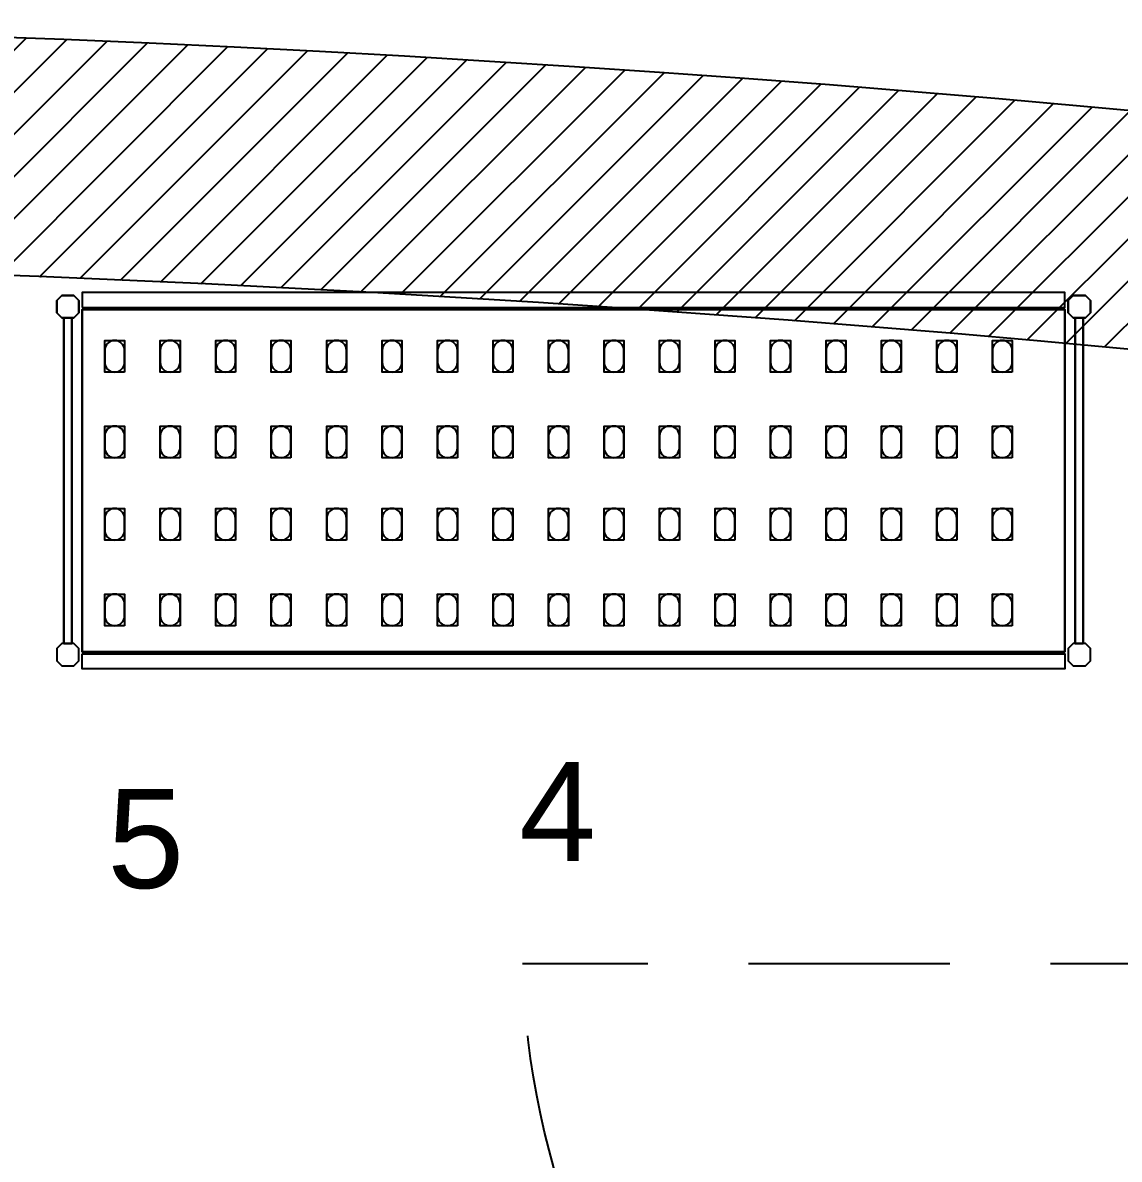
# Model space of a CAD drawing. Header units: millimetres. Extents: x 45 to 25350, y 77 to 5059.
# Drawn here: x 21783 to 21921.3, y 4482 to 4625.4 of the extents above; entities that cross this region are included whole.
import ezdxf
from ezdxf.enums import TextEntityAlignment as Align

# ---------------------------------------------------------------- set-up
doc = ezdxf.new("R2010")
doc.units = ezdxf.units.MM
doc.header["$LTSCALE"] = 5
doc.linetypes.add('HIDDENX2', pattern=[19.05, 12.7, -6.35])
for name, color, linetype in [('200-EquipBlack-3d', 250, 'Continuous'), ('200-EquipBorder-2d', 9, 'Continuous'), ('200-EquipID-2d', 7, 'Continuous'), ('200-EquipInternal-2d', 252, 'Continuous'), ('200-EquipSteel-3d', 9, 'Continuous'), ('HIM_Kapi Acilis', 253, 'HIDDENX2')]:
    doc.layers.add(name, color=color, linetype=linetype)
doc.layers.add('200-InsPoint-3D', color=3, linetype='Continuous', plot=False)
doc.layers.add('HIM_Kapı', color=36, linetype='Continuous', lineweight=0)
doc.styles.add('ARIAL', font='ARIALUNI.TTF', dxfattribs={"height": 1})
doc.styles.add('ROMANS', font='micross.ttf')

# ---------------------------------------------------------------- blocks, each defined once
blk = doc.blocks.new('azdetrhj')
for p, q in [((42044.05, -23119.13), (41943.05, -23119.13)), ((41943.05, -23119.13), (41943.05, -23124.13)), ((42044.05, -23119.13), (42044.05, -23124.13)), ((42044.05, -23124.13), (41943.05, -23124.13))]:
    blk.add_line(p, q)
for points in [[(41932.55, -23117.13), (41942.55, -23117.13), (41942.55, -23119.13), (41932.55, -23119.13), (41932.55, -23117.13)], [(42054.55, -23117.13), (42044.55, -23117.13), (42044.55, -23119.13), (42054.55, -23119.13), (42054.55, -23117.13)], [(41939.05, -23119.13), (41939.05, -23146.38), (41943.55, -23146.38), (41943.55, -23124.13), (41942.55, -23124.13), (41942.55, -23119.13), (41939.05, -23119.13)], [(42048.05, -23119.13), (42048.05, -23146.38), (42043.55, -23146.38), (42043.55, -23124.13), (42044.55, -23124.13), (42044.55, -23119.13), (42048.05, -23119.13)], [(41933.55, -23148.38), (41943.55, -23148.38), (41943.55, -23146.38), (41933.55, -23146.38), (41933.55, -23148.38)], [(42053.55, -23148.38), (42043.55, -23148.38), (42043.55, -23146.38), (42053.55, -23146.38), (42053.55, -23148.38)]]:
    blk.add_lwpolyline(points)
at = {"layer": 'HIM_Kapi Acilis', "linetype": 'HIDDENX2', "ltscale": 0.4}
blk.add_line((41943.05, -23119.13), (41943.05, -23027.13), dxfattribs=at)
blk.add_arc((41940.02, -23131.89), 104.81, 6.9941, 88.3457, dxfattribs=at)
blk = doc.blocks.new('attrib')
at = {"layer": '200-EquipID-2d', "style": 'ARIAL'}
blk.add_attdef('POS', text='', height=2.5, dxfattribs=at).set_placement((0, 0, -1), align=Align.MIDDLE)
at = {"layer": '200-EquipID-2d', "style": 'ROMANS', "flags": 1}
for tag, p in [('ZONA', (0, -4.905, -2)), ('EQUIPMENTDATA', (0, -7.89, -2)), ('LONGDESCR', (0, -11.302, -2)), ('EQUIPMENTCONN', (0, -14.714, -2)), ('ACCESSORYDATA', (0, -18.552, -2)), ('ACCESSORYCONN', (0, -21.857, -2))]:
    blk.add_attdef(tag, text='', height=2.5, dxfattribs=at).set_placement(p, align=Align.CENTER)
blk = doc.blocks.new('BLS1304')
at = {"layer": '200-EquipBlack-3d'}
for points, elevation in [([(105.5, -120.5), (80.5, -120.5), (80.5, -80.5), (105.5, -80.5)], 1617), ([(105.5, -120.5), (80.5, -120.5), (80.5, -80.5), (105.5, -80.5)], 1167), ([(105.5, -120.5), (80.5, -120.5), (80.5, -80.5), (105.5, -80.5)], 717), ([(105.5, -120.5), (80.5, -120.5), (80.5, -80.5), (105.5, -80.5)], 267), ([(175.5, -120.5), (150.5, -120.5), (150.5, -80.5), (175.5, -80.5)], 1617), ([(175.5, -120.5), (150.5, -120.5), (150.5, -80.5), (175.5, -80.5)], 1167), ([(175.5, -120.5), (150.5, -120.5), (150.5, -80.5), (175.5, -80.5)], 717), ([(175.5, -120.5), (150.5, -120.5), (150.5, -80.5), (175.5, -80.5)], 267), ([(245.5, -120.5), (220.5, -120.5), (220.5, -80.5), (245.5, -80.5)], 1617), ([(245.5, -120.5), (220.5, -120.5), (220.5, -80.5), (245.5, -80.5)], 267), ([(245.5, -120.5), (220.5, -120.5), (220.5, -80.5), (245.5, -80.5)], 717), ([(245.5, -120.5), (220.5, -120.5), (220.5, -80.5), (245.5, -80.5)], 1167), ([(315.5, -120.5), (290.5, -120.5), (290.5, -80.5), (315.5, -80.5)], 1617), ([(315.5, -120.5), (290.5, -120.5), (290.5, -80.5), (315.5, -80.5)], 267), ([(315.5, -120.5), (290.5, -120.5), (290.5, -80.5), (315.5, -80.5)], 717), ([(315.5, -120.5), (290.5, -120.5), (290.5, -80.5), (315.5, -80.5)], 1167), ([(385.5, -120.5), (360.5, -120.5), (360.5, -80.5), (385.5, -80.5)], 1617), ([(385.5, -120.5), (360.5, -120.5), (360.5, -80.5), (385.5, -80.5)], 267), ([(385.5, -120.5), (360.5, -120.5), (360.5, -80.5), (385.5, -80.5)], 717), ([(385.5, -120.5), (360.5, -120.5), (360.5, -80.5), (385.5, -80.5)], 1167), ([(455.5, -120.5), (430.5, -120.5), (430.5, -80.5), (455.5, -80.5)], 1617), ([(455.5, -120.5), (430.5, -120.5), (430.5, -80.5), (455.5, -80.5)], 267), ([(455.5, -120.5), (430.5, -120.5), (430.5, -80.5), (455.5, -80.5)], 717), ([(455.5, -120.5), (430.5, -120.5), (430.5, -80.5), (455.5, -80.5)], 1167), ([(525.5, -120.5), (500.5, -120.5), (500.5, -80.5), (525.5, -80.5)], 1617), ([(525.5, -120.5), (500.5, -120.5), (500.5, -80.5), (525.5, -80.5)], 1167), ([(525.5, -120.5), (500.5, -120.5), (500.5, -80.5), (525.5, -80.5)], 717), ([(525.5, -120.5), (500.5, -120.5), (500.5, -80.5), (525.5, -80.5)], 267), ([(595.5, -120.5), (570.5, -120.5), (570.5, -80.5), (595.5, -80.5)], 1617), ([(595.5, -120.5), (570.5, -120.5), (570.5, -80.5), (595.5, -80.5)], 1167), ([(595.5, -120.5), (570.5, -120.5), (570.5, -80.5), (595.5, -80.5)], 717), ([(595.5, -120.5), (570.5, -120.5), (570.5, -80.5), (595.5, -80.5)], 267), ([(665.5, -120.5), (640.5, -120.5), (640.5, -80.5), (665.5, -80.5)], 1617), ([(665.5, -120.5), (640.5, -120.5), (640.5, -80.5), (665.5, -80.5)], 1167), ([(665.5, -120.5), (640.5, -120.5), (640.5, -80.5), (665.5, -80.5)], 717), ([(665.5, -120.5), (640.5, -120.5), (640.5, -80.5), (665.5, -80.5)], 267), ([(735.5, -120.5), (710.5, -120.5), (710.5, -80.5), (735.5, -80.5)], 1617), ([(735.5, -120.5), (710.5, -120.5), (710.5, -80.5), (735.5, -80.5)], 1167), ([(735.5, -120.5), (710.5, -120.5), (710.5, -80.5), (735.5, -80.5)], 717), ([(735.5, -120.5), (710.5, -120.5), (710.5, -80.5), (735.5, -80.5)], 267), ([(805.5, -120.5), (780.5, -120.5), (780.5, -80.5), (805.5, -80.5)], 1617), ([(805.5, -120.5), (780.5, -120.5), (780.5, -80.5), (805.5, -80.5)], 1167), ([(805.5, -120.5), (780.5, -120.5), (780.5, -80.5), (805.5, -80.5)], 717), ([(805.5, -120.5), (780.5, -120.5), (780.5, -80.5), (805.5, -80.5)], 267), ([(875.5, -120.5), (850.5, -120.5), (850.5, -80.5), (875.5, -80.5)], 1617), ([(875.5, -120.5), (850.5, -120.5), (850.5, -80.5), (875.5, -80.5)], 267), ([(875.5, -120.5), (850.5, -120.5), (850.5, -80.5), (875.5, -80.5)], 717), ([(875.5, -120.5), (850.5, -120.5), (850.5, -80.5), (875.5, -80.5)], 1167), ([(945.5, -120.5), (920.5, -120.5), (920.5, -80.5), (945.5, -80.5)], 1617), ([(945.5, -120.5), (920.5, -120.5), (920.5, -80.5), (945.5, -80.5)], 267), ([(945.5, -120.5), (920.5, -120.5), (920.5, -80.5), (945.5, -80.5)], 717), ([(945.5, -120.5), (920.5, -120.5), (920.5, -80.5), (945.5, -80.5)], 1167), ([(1015.5, -120.5), (990.5, -120.5), (990.5, -80.5), (1015.5, -80.5)], 1617), ([(1015.5, -120.5), (990.5, -120.5), (990.5, -80.5), (1015.5, -80.5)], 267), ([(1015.5, -120.5), (990.5, -120.5), (990.5, -80.5), (1015.5, -80.5)], 717), ([(1015.5, -120.5), (990.5, -120.5), (990.5, -80.5), (1015.5, -80.5)], 1167), ([(1085.5, -120.5), (1060.5, -120.5), (1060.5, -80.5), (1085.5, -80.5)], 1617), ([(1085.5, -120.5), (1060.5, -120.5), (1060.5, -80.5), (1085.5, -80.5)], 267), ([(1085.5, -120.5), (1060.5, -120.5), (1060.5, -80.5), (1085.5, -80.5)], 717), ([(1085.5, -120.5), (1060.5, -120.5), (1060.5, -80.5), (1085.5, -80.5)], 1167), ([(1155.5, -120.5), (1130.5, -120.5), (1130.5, -80.5), (1155.5, -80.5)], 1617), ([(1155.5, -120.5), (1130.5, -120.5), (1130.5, -80.5), (1155.5, -80.5)], 267), ([(1155.5, -120.5), (1130.5, -120.5), (1130.5, -80.5), (1155.5, -80.5)], 717), ([(1155.5, -120.5), (1130.5, -120.5), (1130.5, -80.5), (1155.5, -80.5)], 1167), ([(1225.5, -120.5), (1200.5, -120.5), (1200.5, -80.5), (1225.5, -80.5)], 1617), ([(1225.5, -120.5), (1200.5, -120.5), (1200.5, -80.5), (1225.5, -80.5)], 267), ([(1225.5, -120.5), (1200.5, -120.5), (1200.5, -80.5), (1225.5, -80.5)], 717), ([(1225.5, -120.5), (1200.5, -120.5), (1200.5, -80.5), (1225.5, -80.5)], 1167), ([(105.5, -228.5), (80.5, -228.5), (80.5, -188.5), (105.5, -188.5)], 1617), ([(105.5, -228.5), (80.5, -228.5), (80.5, -188.5), (105.5, -188.5)], 1167), ([(105.5, -228.5), (80.5, -228.5), (80.5, -188.5), (105.5, -188.5)], 717), ([(105.5, -228.5), (80.5, -228.5), (80.5, -188.5), (105.5, -188.5)], 267), ([(175.5, -228.5), (150.5, -228.5), (150.5, -188.5), (175.5, -188.5)], 1617), ([(175.5, -228.5), (150.5, -228.5), (150.5, -188.5), (175.5, -188.5)], 1167), ([(175.5, -228.5), (150.5, -228.5), (150.5, -188.5), (175.5, -188.5)], 717), ([(175.5, -228.5), (150.5, -228.5), (150.5, -188.5), (175.5, -188.5)], 267), ([(245.5, -228.5), (220.5, -228.5), (220.5, -188.5), (245.5, -188.5)], 1617), ([(245.5, -228.5), (220.5, -228.5), (220.5, -188.5), (245.5, -188.5)], 267), ([(245.5, -228.5), (220.5, -228.5), (220.5, -188.5), (245.5, -188.5)], 717), ([(245.5, -228.5), (220.5, -228.5), (220.5, -188.5), (245.5, -188.5)], 1167), ([(315.5, -228.5), (290.5, -228.5), (290.5, -188.5), (315.5, -188.5)], 1617), ([(315.5, -228.5), (290.5, -228.5), (290.5, -188.5), (315.5, -188.5)], 267), ([(315.5, -228.5), (290.5, -228.5), (290.5, -188.5), (315.5, -188.5)], 717), ([(315.5, -228.5), (290.5, -228.5), (290.5, -188.5), (315.5, -188.5)], 1167), ([(385.5, -228.5), (360.5, -228.5), (360.5, -188.5), (385.5, -188.5)], 1617), ([(385.5, -228.5), (360.5, -228.5), (360.5, -188.5), (385.5, -188.5)], 267), ([(385.5, -228.5), (360.5, -228.5), (360.5, -188.5), (385.5, -188.5)], 717), ([(385.5, -228.5), (360.5, -228.5), (360.5, -188.5), (385.5, -188.5)], 1167), ([(455.5, -228.5), (430.5, -228.5), (430.5, -188.5), (455.5, -188.5)], 1617), ([(455.5, -228.5), (430.5, -228.5), (430.5, -188.5), (455.5, -188.5)], 267), ([(455.5, -228.5), (430.5, -228.5), (430.5, -188.5), (455.5, -188.5)], 717), ([(455.5, -228.5), (430.5, -228.5), (430.5, -188.5), (455.5, -188.5)], 1167), ([(525.5, -228.5), (500.5, -228.5), (500.5, -188.5), (525.5, -188.5)], 1617), ([(525.5, -228.5), (500.5, -228.5), (500.5, -188.5), (525.5, -188.5)], 1167), ([(525.5, -228.5), (500.5, -228.5), (500.5, -188.5), (525.5, -188.5)], 717), ([(525.5, -228.5), (500.5, -228.5), (500.5, -188.5), (525.5, -188.5)], 267), ([(595.5, -228.5), (570.5, -228.5), (570.5, -188.5), (595.5, -188.5)], 1617), ([(595.5, -228.5), (570.5, -228.5), (570.5, -188.5), (595.5, -188.5)], 1167), ([(595.5, -228.5), (570.5, -228.5), (570.5, -188.5), (595.5, -188.5)], 717), ([(595.5, -228.5), (570.5, -228.5), (570.5, -188.5), (595.5, -188.5)], 267), ([(665.5, -228.5), (640.5, -228.5), (640.5, -188.5), (665.5, -188.5)], 1617), ([(665.5, -228.5), (640.5, -228.5), (640.5, -188.5), (665.5, -188.5)], 1167), ([(665.5, -228.5), (640.5, -228.5), (640.5, -188.5), (665.5, -188.5)], 717), ([(665.5, -228.5), (640.5, -228.5), (640.5, -188.5), (665.5, -188.5)], 267), ([(735.5, -228.5), (710.5, -228.5), (710.5, -188.5), (735.5, -188.5)], 1617), ([(735.5, -228.5), (710.5, -228.5), (710.5, -188.5), (735.5, -188.5)], 1167), ([(735.5, -228.5), (710.5, -228.5), (710.5, -188.5), (735.5, -188.5)], 717), ([(735.5, -228.5), (710.5, -228.5), (710.5, -188.5), (735.5, -188.5)], 267), ([(805.5, -228.5), (780.5, -228.5), (780.5, -188.5), (805.5, -188.5)], 1617), ([(805.5, -228.5), (780.5, -228.5), (780.5, -188.5), (805.5, -188.5)], 1167), ([(805.5, -228.5), (780.5, -228.5), (780.5, -188.5), (805.5, -188.5)], 717), ([(805.5, -228.5), (780.5, -228.5), (780.5, -188.5), (805.5, -188.5)], 267), ([(875.5, -228.5), (850.5, -228.5), (850.5, -188.5), (875.5, -188.5)], 1617), ([(875.5, -228.5), (850.5, -228.5), (850.5, -188.5), (875.5, -188.5)], 267), ([(875.5, -228.5), (850.5, -228.5), (850.5, -188.5), (875.5, -188.5)], 717), ([(875.5, -228.5), (850.5, -228.5), (850.5, -188.5), (875.5, -188.5)], 1167), ([(945.5, -228.5), (920.5, -228.5), (920.5, -188.5), (945.5, -188.5)], 1617), ([(945.5, -228.5), (920.5, -228.5), (920.5, -188.5), (945.5, -188.5)], 267), ([(945.5, -228.5), (920.5, -228.5), (920.5, -188.5), (945.5, -188.5)], 717), ([(945.5, -228.5), (920.5, -228.5), (920.5, -188.5), (945.5, -188.5)], 1167), ([(1015.5, -228.5), (990.5, -228.5), (990.5, -188.5), (1015.5, -188.5)], 1617), ([(1015.5, -228.5), (990.5, -228.5), (990.5, -188.5), (1015.5, -188.5)], 267), ([(1015.5, -228.5), (990.5, -228.5), (990.5, -188.5), (1015.5, -188.5)], 717), ([(1015.5, -228.5), (990.5, -228.5), (990.5, -188.5), (1015.5, -188.5)], 1167), ([(1085.5, -228.5), (1060.5, -228.5), (1060.5, -188.5), (1085.5, -188.5)], 1617), ([(1085.5, -228.5), (1060.5, -228.5), (1060.5, -188.5), (1085.5, -188.5)], 267), ([(1085.5, -228.5), (1060.5, -228.5), (1060.5, -188.5), (1085.5, -188.5)], 717), ([(1085.5, -228.5), (1060.5, -228.5), (1060.5, -188.5), (1085.5, -188.5)], 1167), ([(1155.5, -228.5), (1130.5, -228.5), (1130.5, -188.5), (1155.5, -188.5)], 1617), ([(1155.5, -228.5), (1130.5, -228.5), (1130.5, -188.5), (1155.5, -188.5)], 267), ([(1155.5, -228.5), (1130.5, -228.5), (1130.5, -188.5), (1155.5, -188.5)], 717), ([(1155.5, -228.5), (1130.5, -228.5), (1130.5, -188.5), (1155.5, -188.5)], 1167), ([(1225.5, -228.5), (1200.5, -228.5), (1200.5, -188.5), (1225.5, -188.5)], 1617), ([(1225.5, -228.5), (1200.5, -228.5), (1200.5, -188.5), (1225.5, -188.5)], 267), ([(1225.5, -228.5), (1200.5, -228.5), (1200.5, -188.5), (1225.5, -188.5)], 717), ([(1225.5, -228.5), (1200.5, -228.5), (1200.5, -188.5), (1225.5, -188.5)], 1167), ([(105.5, -332.5), (80.5, -332.5), (80.5, -292.5), (105.5, -292.5)], 1617), ([(105.5, -332.5), (80.5, -332.5), (80.5, -292.5), (105.5, -292.5)], 1167), ([(105.5, -332.5), (80.5, -332.5), (80.5, -292.5), (105.5, -292.5)], 717), ([(105.5, -332.5), (80.5, -332.5), (80.5, -292.5), (105.5, -292.5)], 267), ([(175.5, -332.5), (150.5, -332.5), (150.5, -292.5), (175.5, -292.5)], 1617), ([(175.5, -332.5), (150.5, -332.5), (150.5, -292.5), (175.5, -292.5)], 1167), ([(175.5, -332.5), (150.5, -332.5), (150.5, -292.5), (175.5, -292.5)], 717), ([(175.5, -332.5), (150.5, -332.5), (150.5, -292.5), (175.5, -292.5)], 267), ([(245.5, -332.5), (220.5, -332.5), (220.5, -292.5), (245.5, -292.5)], 1617), ([(245.5, -332.5), (220.5, -332.5), (220.5, -292.5), (245.5, -292.5)], 267), ([(245.5, -332.5), (220.5, -332.5), (220.5, -292.5), (245.5, -292.5)], 717), ([(245.5, -332.5), (220.5, -332.5), (220.5, -292.5), (245.5, -292.5)], 1167), ([(315.5, -332.5), (290.5, -332.5), (290.5, -292.5), (315.5, -292.5)], 1617), ([(315.5, -332.5), (290.5, -332.5), (290.5, -292.5), (315.5, -292.5)], 267), ([(315.5, -332.5), (290.5, -332.5), (290.5, -292.5), (315.5, -292.5)], 717), ([(315.5, -332.5), (290.5, -332.5), (290.5, -292.5), (315.5, -292.5)], 1167), ([(385.5, -332.5), (360.5, -332.5), (360.5, -292.5), (385.5, -292.5)], 1617), ([(385.5, -332.5), (360.5, -332.5), (360.5, -292.5), (385.5, -292.5)], 267), ([(385.5, -332.5), (360.5, -332.5), (360.5, -292.5), (385.5, -292.5)], 717), ([(385.5, -332.5), (360.5, -332.5), (360.5, -292.5), (385.5, -292.5)], 1167), ([(455.5, -332.5), (430.5, -332.5), (430.5, -292.5), (455.5, -292.5)], 1617), ([(455.5, -332.5), (430.5, -332.5), (430.5, -292.5), (455.5, -292.5)], 267), ([(455.5, -332.5), (430.5, -332.5), (430.5, -292.5), (455.5, -292.5)], 717), ([(455.5, -332.5), (430.5, -332.5), (430.5, -292.5), (455.5, -292.5)], 1167), ([(525.5, -332.5), (500.5, -332.5), (500.5, -292.5), (525.5, -292.5)], 1617), ([(525.5, -332.5), (500.5, -332.5), (500.5, -292.5), (525.5, -292.5)], 1167), ([(525.5, -332.5), (500.5, -332.5), (500.5, -292.5), (525.5, -292.5)], 717), ([(525.5, -332.5), (500.5, -332.5), (500.5, -292.5), (525.5, -292.5)], 267), ([(595.5, -332.5), (570.5, -332.5), (570.5, -292.5), (595.5, -292.5)], 1617), ([(595.5, -332.5), (570.5, -332.5), (570.5, -292.5), (595.5, -292.5)], 1167), ([(595.5, -332.5), (570.5, -332.5), (570.5, -292.5), (595.5, -292.5)], 717), ([(595.5, -332.5), (570.5, -332.5), (570.5, -292.5), (595.5, -292.5)], 267), ([(665.5, -332.5), (640.5, -332.5), (640.5, -292.5), (665.5, -292.5)], 1617), ([(665.5, -332.5), (640.5, -332.5), (640.5, -292.5), (665.5, -292.5)], 1167), ([(665.5, -332.5), (640.5, -332.5), (640.5, -292.5), (665.5, -292.5)], 717), ([(665.5, -332.5), (640.5, -332.5), (640.5, -292.5), (665.5, -292.5)], 267), ([(735.5, -332.5), (710.5, -332.5), (710.5, -292.5), (735.5, -292.5)], 1617), ([(735.5, -332.5), (710.5, -332.5), (710.5, -292.5), (735.5, -292.5)], 1167), ([(735.5, -332.5), (710.5, -332.5), (710.5, -292.5), (735.5, -292.5)], 717), ([(735.5, -332.5), (710.5, -332.5), (710.5, -292.5), (735.5, -292.5)], 267), ([(805.5, -332.5), (780.5, -332.5), (780.5, -292.5), (805.5, -292.5)], 1617), ([(805.5, -332.5), (780.5, -332.5), (780.5, -292.5), (805.5, -292.5)], 1167), ([(805.5, -332.5), (780.5, -332.5), (780.5, -292.5), (805.5, -292.5)], 717), ([(805.5, -332.5), (780.5, -332.5), (780.5, -292.5), (805.5, -292.5)], 267), ([(875.5, -332.5), (850.5, -332.5), (850.5, -292.5), (875.5, -292.5)], 1617), ([(875.5, -332.5), (850.5, -332.5), (850.5, -292.5), (875.5, -292.5)], 267), ([(875.5, -332.5), (850.5, -332.5), (850.5, -292.5), (875.5, -292.5)], 717), ([(875.5, -332.5), (850.5, -332.5), (850.5, -292.5), (875.5, -292.5)], 1167), ([(945.5, -332.5), (920.5, -332.5), (920.5, -292.5), (945.5, -292.5)], 1617), ([(945.5, -332.5), (920.5, -332.5), (920.5, -292.5), (945.5, -292.5)], 267), ([(945.5, -332.5), (920.5, -332.5), (920.5, -292.5), (945.5, -292.5)], 717), ([(945.5, -332.5), (920.5, -332.5), (920.5, -292.5), (945.5, -292.5)], 1167), ([(1015.5, -332.5), (990.5, -332.5), (990.5, -292.5), (1015.5, -292.5)], 1617), ([(1015.5, -332.5), (990.5, -332.5), (990.5, -292.5), (1015.5, -292.5)], 267), ([(1015.5, -332.5), (990.5, -332.5), (990.5, -292.5), (1015.5, -292.5)], 717), ([(1015.5, -332.5), (990.5, -332.5), (990.5, -292.5), (1015.5, -292.5)], 1167), ([(1085.5, -332.5), (1060.5, -332.5), (1060.5, -292.5), (1085.5, -292.5)], 1617), ([(1085.5, -332.5), (1060.5, -332.5), (1060.5, -292.5), (1085.5, -292.5)], 267), ([(1085.5, -332.5), (1060.5, -332.5), (1060.5, -292.5), (1085.5, -292.5)], 717), ([(1085.5, -332.5), (1060.5, -332.5), (1060.5, -292.5), (1085.5, -292.5)], 1167), ([(1155.5, -332.5), (1130.5, -332.5), (1130.5, -292.5), (1155.5, -292.5)], 1617), ([(1155.5, -332.5), (1130.5, -332.5), (1130.5, -292.5), (1155.5, -292.5)], 267), ([(1155.5, -332.5), (1130.5, -332.5), (1130.5, -292.5), (1155.5, -292.5)], 717), ([(1155.5, -332.5), (1130.5, -332.5), (1130.5, -292.5), (1155.5, -292.5)], 1167), ([(1225.5, -332.5), (1200.5, -332.5), (1200.5, -292.5), (1225.5, -292.5)], 1617), ([(1225.5, -332.5), (1200.5, -332.5), (1200.5, -292.5), (1225.5, -292.5)], 267), ([(1225.5, -332.5), (1200.5, -332.5), (1200.5, -292.5), (1225.5, -292.5)], 717), ([(1225.5, -332.5), (1200.5, -332.5), (1200.5, -292.5), (1225.5, -292.5)], 1167), ([(105.5, -440.5), (80.5, -440.5), (80.5, -400.5), (105.5, -400.5)], 1617), ([(105.5, -440.5), (80.5, -440.5), (80.5, -400.5), (105.5, -400.5)], 1167), ([(105.5, -440.5), (80.5, -440.5), (80.5, -400.5), (105.5, -400.5)], 717), ([(105.5, -440.5), (80.5, -440.5), (80.5, -400.5), (105.5, -400.5)], 267), ([(175.5, -440.5), (150.5, -440.5), (150.5, -400.5), (175.5, -400.5)], 1617), ([(175.5, -440.5), (150.5, -440.5), (150.5, -400.5), (175.5, -400.5)], 1167), ([(175.5, -440.5), (150.5, -440.5), (150.5, -400.5), (175.5, -400.5)], 717), ([(175.5, -440.5), (150.5, -440.5), (150.5, -400.5), (175.5, -400.5)], 267), ([(245.5, -440.5), (220.5, -440.5), (220.5, -400.5), (245.5, -400.5)], 1617), ([(245.5, -440.5), (220.5, -440.5), (220.5, -400.5), (245.5, -400.5)], 267), ([(245.5, -440.5), (220.5, -440.5), (220.5, -400.5), (245.5, -400.5)], 717), ([(245.5, -440.5), (220.5, -440.5), (220.5, -400.5), (245.5, -400.5)], 1167), ([(315.5, -440.5), (290.5, -440.5), (290.5, -400.5), (315.5, -400.5)], 1617), ([(315.5, -440.5), (290.5, -440.5), (290.5, -400.5), (315.5, -400.5)], 267), ([(315.5, -440.5), (290.5, -440.5), (290.5, -400.5), (315.5, -400.5)], 717), ([(315.5, -440.5), (290.5, -440.5), (290.5, -400.5), (315.5, -400.5)], 1167), ([(385.5, -440.5), (360.5, -440.5), (360.5, -400.5), (385.5, -400.5)], 1617), ([(385.5, -440.5), (360.5, -440.5), (360.5, -400.5), (385.5, -400.5)], 267), ([(385.5, -440.5), (360.5, -440.5), (360.5, -400.5), (385.5, -400.5)], 717), ([(385.5, -440.5), (360.5, -440.5), (360.5, -400.5), (385.5, -400.5)], 1167), ([(455.5, -440.5), (430.5, -440.5), (430.5, -400.5), (455.5, -400.5)], 1617), ([(455.5, -440.5), (430.5, -440.5), (430.5, -400.5), (455.5, -400.5)], 267), ([(455.5, -440.5), (430.5, -440.5), (430.5, -400.5), (455.5, -400.5)], 717), ([(455.5, -440.5), (430.5, -440.5), (430.5, -400.5), (455.5, -400.5)], 1167), ([(525.5, -440.5), (500.5, -440.5), (500.5, -400.5), (525.5, -400.5)], 1617), ([(525.5, -440.5), (500.5, -440.5), (500.5, -400.5), (525.5, -400.5)], 1167), ([(525.5, -440.5), (500.5, -440.5), (500.5, -400.5), (525.5, -400.5)], 717), ([(525.5, -440.5), (500.5, -440.5), (500.5, -400.5), (525.5, -400.5)], 267), ([(595.5, -440.5), (570.5, -440.5), (570.5, -400.5), (595.5, -400.5)], 1617), ([(595.5, -440.5), (570.5, -440.5), (570.5, -400.5), (595.5, -400.5)], 1167), ([(595.5, -440.5), (570.5, -440.5), (570.5, -400.5), (595.5, -400.5)], 717), ([(595.5, -440.5), (570.5, -440.5), (570.5, -400.5), (595.5, -400.5)], 267), ([(665.5, -440.5), (640.5, -440.5), (640.5, -400.5), (665.5, -400.5)], 1617), ([(665.5, -440.5), (640.5, -440.5), (640.5, -400.5), (665.5, -400.5)], 1167), ([(665.5, -440.5), (640.5, -440.5), (640.5, -400.5), (665.5, -400.5)], 717), ([(665.5, -440.5), (640.5, -440.5), (640.5, -400.5), (665.5, -400.5)], 267), ([(735.5, -440.5), (710.5, -440.5), (710.5, -400.5), (735.5, -400.5)], 1617), ([(735.5, -440.5), (710.5, -440.5), (710.5, -400.5), (735.5, -400.5)], 1167), ([(735.5, -440.5), (710.5, -440.5), (710.5, -400.5), (735.5, -400.5)], 717), ([(735.5, -440.5), (710.5, -440.5), (710.5, -400.5), (735.5, -400.5)], 267), ([(805.5, -440.5), (780.5, -440.5), (780.5, -400.5), (805.5, -400.5)], 1617), ([(805.5, -440.5), (780.5, -440.5), (780.5, -400.5), (805.5, -400.5)], 1167), ([(805.5, -440.5), (780.5, -440.5), (780.5, -400.5), (805.5, -400.5)], 717), ([(805.5, -440.5), (780.5, -440.5), (780.5, -400.5), (805.5, -400.5)], 267), ([(875.5, -440.5), (850.5, -440.5), (850.5, -400.5), (875.5, -400.5)], 1617), ([(875.5, -440.5), (850.5, -440.5), (850.5, -400.5), (875.5, -400.5)], 267), ([(875.5, -440.5), (850.5, -440.5), (850.5, -400.5), (875.5, -400.5)], 717), ([(875.5, -440.5), (850.5, -440.5), (850.5, -400.5), (875.5, -400.5)], 1167), ([(945.5, -440.5), (920.5, -440.5), (920.5, -400.5), (945.5, -400.5)], 1617), ([(945.5, -440.5), (920.5, -440.5), (920.5, -400.5), (945.5, -400.5)], 267), ([(945.5, -440.5), (920.5, -440.5), (920.5, -400.5), (945.5, -400.5)], 717), ([(945.5, -440.5), (920.5, -440.5), (920.5, -400.5), (945.5, -400.5)], 1167), ([(1015.5, -440.5), (990.5, -440.5), (990.5, -400.5), (1015.5, -400.5)], 1617), ([(1015.5, -440.5), (990.5, -440.5), (990.5, -400.5), (1015.5, -400.5)], 267), ([(1015.5, -440.5), (990.5, -440.5), (990.5, -400.5), (1015.5, -400.5)], 717), ([(1015.5, -440.5), (990.5, -440.5), (990.5, -400.5), (1015.5, -400.5)], 1167), ([(1085.5, -440.5), (1060.5, -440.5), (1060.5, -400.5), (1085.5, -400.5)], 1617), ([(1085.5, -440.5), (1060.5, -440.5), (1060.5, -400.5), (1085.5, -400.5)], 267), ([(1085.5, -440.5), (1060.5, -440.5), (1060.5, -400.5), (1085.5, -400.5)], 717), ([(1085.5, -440.5), (1060.5, -440.5), (1060.5, -400.5), (1085.5, -400.5)], 1167), ([(1155.5, -440.5), (1130.5, -440.5), (1130.5, -400.5), (1155.5, -400.5)], 1617), ([(1155.5, -440.5), (1130.5, -440.5), (1130.5, -400.5), (1155.5, -400.5)], 267), ([(1155.5, -440.5), (1130.5, -440.5), (1130.5, -400.5), (1155.5, -400.5)], 717), ([(1155.5, -440.5), (1130.5, -440.5), (1130.5, -400.5), (1155.5, -400.5)], 1167), ([(1225.5, -440.5), (1200.5, -440.5), (1200.5, -400.5), (1225.5, -400.5)], 1617), ([(1225.5, -440.5), (1200.5, -440.5), (1200.5, -400.5), (1225.5, -400.5)], 267), ([(1225.5, -440.5), (1200.5, -440.5), (1200.5, -400.5), (1225.5, -400.5)], 717), ([(1225.5, -440.5), (1200.5, -440.5), (1200.5, -400.5), (1225.5, -400.5)], 1167)]:
    blk.add_lwpolyline(points, close=True, dxfattribs=dict(at, elevation=elevation))
at = {"layer": '200-EquipBorder-2d'}
for points in [[(26.3, -52), (20, -45.7), (20, -30.3), (26.3, -24), (41.7, -24), (48, -30.3), (48, -45.7), (41.7, -52), (26.3, -52)], [(1302.3, -52), (1296, -45.7), (1296, -30.3), (1302.3, -24), (1317.7, -24), (1324, -30.3), (1324, -45.7), (1317.7, -52), (1302.3, -52)], [(28.9, -463), (39.1, -463), (39.1, -52), (28.9, -52), (28.9, -463)], [(1304.9, -463), (1315.1, -463), (1315.1, -52), (1304.9, -52), (1304.9, -463)], [(26.3, -463), (20, -469.3), (20, -484.7), (26.3, -491), (41.7, -491), (48, -484.7), (48, -469.3), (41.7, -463), (26.3, -463)], [(1302.3, -463), (1296, -469.3), (1296, -484.7), (1302.3, -491), (1317.7, -491), (1324, -484.7), (1324, -469.3), (1317.7, -463), (1302.3, -463)]]:
    blk.add_lwpolyline(points, dxfattribs=at)
for points in [[(52, -39), (1292, -39), (1292, -20), (52, -20)], [(52, -476), (1292, -476), (1292, -495), (52, -495)]]:
    blk.add_lwpolyline(points, close=True, dxfattribs=at)
at = {"layer": '200-EquipInternal-2d'}
blk.add_lwpolyline([(1292, -473.5), (52, -473.5), (52, -41.5), (1292, -41.5)], close=True, dxfattribs=at)
for points in [[(80.5, -93), (80.5, -108, 0.414214), (93, -120.5, 0.414214), (105.5, -108), (105.5, -93, 0.414214), (93, -80.5, 0.414214), (80.5, -93, 0.414214)], [(150.5, -93), (150.5, -108, 0.414214), (163, -120.5, 0.414214), (175.5, -108), (175.5, -93, 0.414214), (163, -80.5, 0.414214), (150.5, -93, 0.414214)], [(220.5, -93), (220.5, -108, 0.414214), (233, -120.5, 0.414214), (245.5, -108), (245.5, -93, 0.414214), (233, -80.5, 0.414214), (220.5, -93, 0.414214)], [(290.5, -93), (290.5, -108, 0.414214), (303, -120.5, 0.414214), (315.5, -108), (315.5, -93, 0.414214), (303, -80.5, 0.414214), (290.5, -93, 0.414214)], [(360.5, -93), (360.5, -108, 0.414214), (373, -120.5, 0.414214), (385.5, -108), (385.5, -93, 0.414214), (373, -80.5, 0.414214), (360.5, -93, 0.414214)], [(430.5, -93), (430.5, -108, 0.414214), (443, -120.5, 0.414214), (455.5, -108), (455.5, -93, 0.414214), (443, -80.5, 0.414214), (430.5, -93, 0.414214)], [(500.5, -93), (500.5, -108, 0.414214), (513, -120.5, 0.414214), (525.5, -108), (525.5, -93, 0.414214), (513, -80.5, 0.414214), (500.5, -93, 0.414214)], [(570.5, -93), (570.5, -108, 0.414214), (583, -120.5, 0.414214), (595.5, -108), (595.5, -93, 0.414214), (583, -80.5, 0.414214), (570.5, -93, 0.414214)], [(640.5, -93), (640.5, -108, 0.414214), (653, -120.5, 0.414214), (665.5, -108), (665.5, -93, 0.414214), (653, -80.5, 0.414214), (640.5, -93, 0.414214)], [(710.5, -93), (710.5, -108, 0.414214), (723, -120.5, 0.414214), (735.5, -108), (735.5, -93, 0.414214), (723, -80.5, 0.414214), (710.5, -93, 0.414214)], [(780.5, -93), (780.5, -108, 0.414214), (793, -120.5, 0.414214), (805.5, -108), (805.5, -93, 0.414214), (793, -80.5, 0.414214), (780.5, -93, 0.414214)], [(850.5, -93), (850.5, -108, 0.414214), (863, -120.5, 0.414214), (875.5, -108), (875.5, -93, 0.414214), (863, -80.5, 0.414214), (850.5, -93, 0.414214)], [(920.5, -93), (920.5, -108, 0.414214), (933, -120.5, 0.414214), (945.5, -108), (945.5, -93, 0.414214), (933, -80.5, 0.414214), (920.5, -93, 0.414214)], [(990.5, -93), (990.5, -108, 0.414214), (1003, -120.5, 0.414214), (1015.5, -108), (1015.5, -93, 0.414214), (1003, -80.5, 0.414214), (990.5, -93, 0.414214)], [(1060.5, -93), (1060.5, -108, 0.414214), (1073, -120.5, 0.414214), (1085.5, -108), (1085.5, -93, 0.414214), (1073, -80.5, 0.414214), (1060.5, -93, 0.414214)], [(1130.5, -93), (1130.5, -108, 0.414214), (1143, -120.5, 0.414214), (1155.5, -108), (1155.5, -93, 0.414214), (1143, -80.5, 0.414214), (1130.5, -93, 0.414214)], [(1200.5, -93), (1200.5, -108, 0.414214), (1213, -120.5, 0.414214), (1225.5, -108), (1225.5, -93, 0.414214), (1213, -80.5, 0.414214), (1200.5, -93, 0.414214)], [(80.5, -201), (80.5, -216, 0.414214), (93, -228.5, 0.414214), (105.5, -216), (105.5, -201, 0.414214), (93, -188.5, 0.414214), (80.5, -201, 0.414214)], [(150.5, -201), (150.5, -216, 0.414214), (163, -228.5, 0.414214), (175.5, -216), (175.5, -201, 0.414214), (163, -188.5, 0.414214), (150.5, -201, 0.414214)], [(220.5, -201), (220.5, -216, 0.414214), (233, -228.5, 0.414214), (245.5, -216), (245.5, -201, 0.414214), (233, -188.5, 0.414214), (220.5, -201, 0.414214)], [(290.5, -201), (290.5, -216, 0.414214), (303, -228.5, 0.414214), (315.5, -216), (315.5, -201, 0.414214), (303, -188.5, 0.414214), (290.5, -201, 0.414214)], [(360.5, -201), (360.5, -216, 0.414214), (373, -228.5, 0.414214), (385.5, -216), (385.5, -201, 0.414214), (373, -188.5, 0.414214), (360.5, -201, 0.414214)], [(430.5, -201), (430.5, -216, 0.414214), (443, -228.5, 0.414214), (455.5, -216), (455.5, -201, 0.414214), (443, -188.5, 0.414214), (430.5, -201, 0.414214)], [(500.5, -201), (500.5, -216, 0.414214), (513, -228.5, 0.414214), (525.5, -216), (525.5, -201, 0.414214), (513, -188.5, 0.414214), (500.5, -201, 0.414214)], [(570.5, -201), (570.5, -216, 0.414214), (583, -228.5, 0.414214), (595.5, -216), (595.5, -201, 0.414214), (583, -188.5, 0.414214), (570.5, -201, 0.414214)], [(640.5, -201), (640.5, -216, 0.414214), (653, -228.5, 0.414214), (665.5, -216), (665.5, -201, 0.414214), (653, -188.5, 0.414214), (640.5, -201, 0.414214)], [(710.5, -201), (710.5, -216, 0.414214), (723, -228.5, 0.414214), (735.5, -216), (735.5, -201, 0.414214), (723, -188.5, 0.414214), (710.5, -201, 0.414214)], [(780.5, -201), (780.5, -216, 0.414214), (793, -228.5, 0.414214), (805.5, -216), (805.5, -201, 0.414214), (793, -188.5, 0.414214), (780.5, -201, 0.414214)], [(850.5, -201), (850.5, -216, 0.414214), (863, -228.5, 0.414214), (875.5, -216), (875.5, -201, 0.414214), (863, -188.5, 0.414214), (850.5, -201, 0.414214)], [(920.5, -201), (920.5, -216, 0.414214), (933, -228.5, 0.414214), (945.5, -216), (945.5, -201, 0.414214), (933, -188.5, 0.414214), (920.5, -201, 0.414214)], [(990.5, -201), (990.5, -216, 0.414214), (1003, -228.5, 0.414214), (1015.5, -216), (1015.5, -201, 0.414214), (1003, -188.5, 0.414214), (990.5, -201, 0.414214)], [(1060.5, -201), (1060.5, -216, 0.414214), (1073, -228.5, 0.414214), (1085.5, -216), (1085.5, -201, 0.414214), (1073, -188.5, 0.414214), (1060.5, -201, 0.414214)], [(1130.5, -201), (1130.5, -216, 0.414214), (1143, -228.5, 0.414214), (1155.5, -216), (1155.5, -201, 0.414214), (1143, -188.5, 0.414214), (1130.5, -201, 0.414214)], [(1200.5, -201), (1200.5, -216, 0.414214), (1213, -228.5, 0.414214), (1225.5, -216), (1225.5, -201, 0.414214), (1213, -188.5, 0.414214), (1200.5, -201, 0.414214)], [(80.5, -305), (80.5, -320, 0.414214), (93, -332.5, 0.414214), (105.5, -320), (105.5, -305, 0.414214), (93, -292.5, 0.414214), (80.5, -305, 0.414214)], [(150.5, -305), (150.5, -320, 0.414214), (163, -332.5, 0.414214), (175.5, -320), (175.5, -305, 0.414214), (163, -292.5, 0.414214), (150.5, -305, 0.414214)], [(220.5, -305), (220.5, -320, 0.414214), (233, -332.5, 0.414214), (245.5, -320), (245.5, -305, 0.414214), (233, -292.5, 0.414214), (220.5, -305, 0.414214)], [(290.5, -305), (290.5, -320, 0.414214), (303, -332.5, 0.414214), (315.5, -320), (315.5, -305, 0.414214), (303, -292.5, 0.414214), (290.5, -305, 0.414214)], [(360.5, -305), (360.5, -320, 0.414214), (373, -332.5, 0.414214), (385.5, -320), (385.5, -305, 0.414214), (373, -292.5, 0.414214), (360.5, -305, 0.414214)], [(430.5, -305), (430.5, -320, 0.414214), (443, -332.5, 0.414214), (455.5, -320), (455.5, -305, 0.414214), (443, -292.5, 0.414214), (430.5, -305, 0.414214)], [(500.5, -305), (500.5, -320, 0.414214), (513, -332.5, 0.414214), (525.5, -320), (525.5, -305, 0.414214), (513, -292.5, 0.414214), (500.5, -305, 0.414214)], [(570.5, -305), (570.5, -320, 0.414214), (583, -332.5, 0.414214), (595.5, -320), (595.5, -305, 0.414214), (583, -292.5, 0.414214), (570.5, -305, 0.414214)], [(640.5, -305), (640.5, -320, 0.414214), (653, -332.5, 0.414214), (665.5, -320), (665.5, -305, 0.414214), (653, -292.5, 0.414214), (640.5, -305, 0.414214)], [(710.5, -305), (710.5, -320, 0.414214), (723, -332.5, 0.414214), (735.5, -320), (735.5, -305, 0.414214), (723, -292.5, 0.414214), (710.5, -305, 0.414214)], [(780.5, -305), (780.5, -320, 0.414214), (793, -332.5, 0.414214), (805.5, -320), (805.5, -305, 0.414214), (793, -292.5, 0.414214), (780.5, -305, 0.414214)], [(850.5, -305), (850.5, -320, 0.414214), (863, -332.5, 0.414214), (875.5, -320), (875.5, -305, 0.414214), (863, -292.5, 0.414214), (850.5, -305, 0.414214)], [(920.5, -305), (920.5, -320, 0.414214), (933, -332.5, 0.414214), (945.5, -320), (945.5, -305, 0.414214), (933, -292.5, 0.414214), (920.5, -305, 0.414214)], [(990.5, -305), (990.5, -320, 0.414214), (1003, -332.5, 0.414214), (1015.5, -320), (1015.5, -305, 0.414214), (1003, -292.5, 0.414214), (990.5, -305, 0.414214)], [(1060.5, -305), (1060.5, -320, 0.414214), (1073, -332.5, 0.414214), (1085.5, -320), (1085.5, -305, 0.414214), (1073, -292.5, 0.414214), (1060.5, -305, 0.414214)], [(1130.5, -305), (1130.5, -320, 0.414214), (1143, -332.5, 0.414214), (1155.5, -320), (1155.5, -305, 0.414214), (1143, -292.5, 0.414214), (1130.5, -305, 0.414214)], [(1200.5, -305), (1200.5, -320, 0.414214), (1213, -332.5, 0.414214), (1225.5, -320), (1225.5, -305, 0.414214), (1213, -292.5, 0.414214), (1200.5, -305, 0.414214)], [(80.5, -413), (80.5, -428, 0.414214), (93, -440.5, 0.414214), (105.5, -428), (105.5, -413, 0.414214), (93, -400.5, 0.414214), (80.5, -413, 0.414214)], [(150.5, -413), (150.5, -428, 0.414214), (163, -440.5, 0.414214), (175.5, -428), (175.5, -413, 0.414214), (163, -400.5, 0.414214), (150.5, -413, 0.414214)], [(220.5, -413), (220.5, -428, 0.414214), (233, -440.5, 0.414214), (245.5, -428), (245.5, -413, 0.414214), (233, -400.5, 0.414214), (220.5, -413, 0.414214)], [(290.5, -413), (290.5, -428, 0.414214), (303, -440.5, 0.414214), (315.5, -428), (315.5, -413, 0.414214), (303, -400.5, 0.414214), (290.5, -413, 0.414214)], [(360.5, -413), (360.5, -428, 0.414214), (373, -440.5, 0.414214), (385.5, -428), (385.5, -413, 0.414214), (373, -400.5, 0.414214), (360.5, -413, 0.414214)], [(430.5, -413), (430.5, -428, 0.414214), (443, -440.5, 0.414214), (455.5, -428), (455.5, -413, 0.414214), (443, -400.5, 0.414214), (430.5, -413, 0.414214)], [(500.5, -413), (500.5, -428, 0.414214), (513, -440.5, 0.414214), (525.5, -428), (525.5, -413, 0.414214), (513, -400.5, 0.414214), (500.5, -413, 0.414214)], [(570.5, -413), (570.5, -428, 0.414214), (583, -440.5, 0.414214), (595.5, -428), (595.5, -413, 0.414214), (583, -400.5, 0.414214), (570.5, -413, 0.414214)], [(640.5, -413), (640.5, -428, 0.414214), (653, -440.5, 0.414214), (665.5, -428), (665.5, -413, 0.414214), (653, -400.5, 0.414214), (640.5, -413, 0.414214)], [(710.5, -413), (710.5, -428, 0.414214), (723, -440.5, 0.414214), (735.5, -428), (735.5, -413, 0.414214), (723, -400.5, 0.414214), (710.5, -413, 0.414214)], [(780.5, -413), (780.5, -428, 0.414214), (793, -440.5, 0.414214), (805.5, -428), (805.5, -413, 0.414214), (793, -400.5, 0.414214), (780.5, -413, 0.414214)], [(850.5, -413), (850.5, -428, 0.414214), (863, -440.5, 0.414214), (875.5, -428), (875.5, -413, 0.414214), (863, -400.5, 0.414214), (850.5, -413, 0.414214)], [(920.5, -413), (920.5, -428, 0.414214), (933, -440.5, 0.414214), (945.5, -428), (945.5, -413, 0.414214), (933, -400.5, 0.414214), (920.5, -413, 0.414214)], [(990.5, -413), (990.5, -428, 0.414214), (1003, -440.5, 0.414214), (1015.5, -428), (1015.5, -413, 0.414214), (1003, -400.5, 0.414214), (990.5, -413, 0.414214)], [(1060.5, -413), (1060.5, -428, 0.414214), (1073, -440.5, 0.414214), (1085.5, -428), (1085.5, -413, 0.414214), (1073, -400.5, 0.414214), (1060.5, -413, 0.414214)], [(1130.5, -413), (1130.5, -428, 0.414214), (1143, -440.5, 0.414214), (1155.5, -428), (1155.5, -413, 0.414214), (1143, -400.5, 0.414214), (1130.5, -413, 0.414214)], [(1200.5, -413), (1200.5, -428, 0.414214), (1213, -440.5, 0.414214), (1225.5, -428), (1225.5, -413, 0.414214), (1213, -400.5, 0.414214), (1200.5, -413, 0.414214)]]:
    blk.add_lwpolyline(points, format="xyb", dxfattribs=at)
at = {"layer": '200-EquipSteel-3d'}
for points in [[(26.3, -24), (20, -30.3), (20, -45.7), (26.3, -52), (41.7, -52), (48, -45.7), (48, -30.3), (41.7, -24), (26.3, -24)], [(1302.3, -24), (1296, -30.3), (1296, -45.7), (1302.3, -52), (1317.7, -52), (1324, -45.7), (1324, -30.3), (1317.7, -24), (1302.3, -24)], [(26.3, -463), (20, -469.3), (20, -484.7), (26.3, -491), (41.7, -491), (48, -484.7), (48, -469.3), (41.7, -463), (26.3, -463)], [(1302.3, -463), (1296, -469.3), (1296, -484.7), (1302.3, -491), (1317.7, -491), (1324, -484.7), (1324, -469.3), (1317.7, -463), (1302.3, -463)]]:
    blk.add_lwpolyline(points, dxfattribs=at)
at = {"layer": '200-InsPoint-3D'}
blk.add_point((0, 0), dxfattribs=at)
blk.add_point((0, 0), dxfattribs=at)
blk.add_point((0, 0), dxfattribs=at)
blk.add_point((0, 0), dxfattribs=at)
blk.add_point((0, 0), dxfattribs=at)
blk.add_point((0, 0), dxfattribs=at)
blk.add_point((0, 0), dxfattribs=at)
blk.add_point((0, 0), dxfattribs=at)
blk.add_point((0, 0), dxfattribs=at)
blk.add_point((0, 0), dxfattribs=at)
blk.add_point((0, 0), dxfattribs=at)
blk.add_point((0, 0), dxfattribs=at)
blk.add_point((0, 0), dxfattribs=at)
blk.add_point((0, 0), dxfattribs=at)
blk.add_point((0, 0), dxfattribs=at)
blk.add_point((0, 0), dxfattribs=at)
blk.add_point((0, 0), dxfattribs=at)
blk.add_point((0, 0), dxfattribs=at)
blk.add_point((0, 0), dxfattribs=at)
blk.add_point((0, 0), dxfattribs=at)
blk.add_point((0, 0), dxfattribs=at)
blk.add_point((0, 0), dxfattribs=at)
blk.add_point((0, 0), dxfattribs=at)
blk.add_point((0, 0), dxfattribs=at)
blk.add_point((0, 0), dxfattribs=at)
blk.add_point((0, 0), dxfattribs=at)
at = {"layer": '200-InsPoint-3D', "flags": 9}
blk.add_attdef('DISTANG', (0, 0), '', height=1, dxfattribs=at)
at = {"layer": '200-EquipSteel-3d'}
mesh = blk.add_polymesh((6, 3), dxfattribs=at)
for k, corner in enumerate([(52, -473.5, 1615), (52, -473.5, 1585), (52, -473.5, 1585), (52, -41.5, 1615), (52, -41.5, 1585), (52, -41.5, 1585), (1292, -41.5, 1615), (1292, -41.5, 1585), (52, -41.5, 1585), (1292, -473.5, 1615), (1292, -473.5, 1585), (52, -473.5, 1585), (1292, -473.5, 1615), (1292, -473.5, 1615), (52, -473.5, 1615), (1292, -41.5, 1615), (1292, -41.5, 1615), (52, -41.5, 1615)]):
    mesh.set_mesh_vertex(divmod(k, 3), corner)
mesh = blk.add_polymesh((6, 3), dxfattribs=at)
for k, corner in enumerate([(52, -473.5, 265), (52, -473.5, 235), (52, -473.5, 235), (52, -41.5, 265), (52, -41.5, 235), (52, -41.5, 235), (1292, -41.5, 265), (1292, -41.5, 235), (52, -41.5, 235), (1292, -473.5, 265), (1292, -473.5, 235), (52, -473.5, 235), (1292, -473.5, 265), (1292, -473.5, 265), (52, -473.5, 265), (1292, -41.5, 265), (1292, -41.5, 265), (52, -41.5, 265)]):
    mesh.set_mesh_vertex(divmod(k, 3), corner)
mesh = blk.add_polymesh((6, 3), dxfattribs=at)
for k, corner in enumerate([(52, -473.5, 715), (52, -473.5, 685), (52, -473.5, 685), (52, -41.5, 715), (52, -41.5, 685), (52, -41.5, 685), (1292, -41.5, 715), (1292, -41.5, 685), (52, -41.5, 685), (1292, -473.5, 715), (1292, -473.5, 685), (52, -473.5, 685), (1292, -473.5, 715), (1292, -473.5, 715), (52, -473.5, 715), (1292, -41.5, 715), (1292, -41.5, 715), (52, -41.5, 715)]):
    mesh.set_mesh_vertex(divmod(k, 3), corner)
mesh = blk.add_polymesh((6, 3), dxfattribs=at)
for k, corner in enumerate([(52, -473.5, 1165), (52, -473.5, 1135), (52, -473.5, 1135), (52, -41.5, 1165), (52, -41.5, 1135), (52, -41.5, 1135), (1292, -41.5, 1165), (1292, -41.5, 1135), (52, -41.5, 1135), (1292, -473.5, 1165), (1292, -473.5, 1135), (52, -473.5, 1135), (1292, -473.5, 1165), (1292, -473.5, 1165), (52, -473.5, 1165), (1292, -41.5, 1165), (1292, -41.5, 1165), (52, -41.5, 1165)]):
    mesh.set_mesh_vertex(divmod(k, 3), corner)
mesh = blk.add_polymesh((6, 3), dxfattribs=at)
for k, corner in enumerate([(28.9, -52, 1670), (28.9, -52, 1650), (28.9, -52, 1650), (39.1, -52, 1670), (39.1, -52, 1650), (39.1, -52, 1650), (39.1, -463, 1670), (39.1, -463, 1650), (39.1, -52, 1650), (28.9, -463, 1670), (28.9, -463, 1650), (28.9, -52, 1650), (28.9, -463, 1670), (28.9, -463, 1670), (28.9, -52, 1670), (39.1, -463, 1670), (39.1, -463, 1670), (39.1, -52, 1670)]):
    mesh.set_mesh_vertex(divmod(k, 3), corner)
mesh = blk.add_polymesh((6, 3), dxfattribs=at)
for k, corner in enumerate([(28.9, -52, 920), (28.9, -52, 900), (28.9, -52, 900), (39.1, -52, 920), (39.1, -52, 900), (39.1, -52, 900), (39.1, -463, 920), (39.1, -463, 900), (39.1, -52, 900), (28.9, -463, 920), (28.9, -463, 900), (28.9, -52, 900), (28.9, -463, 920), (28.9, -463, 920), (28.9, -52, 920), (39.1, -463, 920), (39.1, -463, 920), (39.1, -52, 920)]):
    mesh.set_mesh_vertex(divmod(k, 3), corner)
mesh = blk.add_polymesh((6, 3), dxfattribs=at)
for k, corner in enumerate([(28.9, -52, 260), (28.9, -52, 240), (28.9, -52, 240), (39.1, -52, 260), (39.1, -52, 240), (39.1, -52, 240), (39.1, -463, 260), (39.1, -463, 240), (39.1, -52, 240), (28.9, -463, 260), (28.9, -463, 240), (28.9, -52, 240), (28.9, -463, 260), (28.9, -463, 260), (28.9, -52, 260), (39.1, -463, 260), (39.1, -463, 260), (39.1, -52, 260)]):
    mesh.set_mesh_vertex(divmod(k, 3), corner)
mesh = blk.add_polymesh((6, 3), dxfattribs=at)
for k, corner in enumerate([(1315.1, -52, 260), (1315.1, -52, 240), (1315.1, -52, 240), (1304.9, -52, 260), (1304.9, -52, 240), (1304.9, -52, 240), (1304.9, -463, 260), (1304.9, -463, 240), (1304.9, -52, 240), (1315.1, -463, 260), (1315.1, -463, 240), (1315.1, -52, 240), (1315.1, -463, 260), (1315.1, -463, 260), (1315.1, -52, 260), (1304.9, -463, 260), (1304.9, -463, 260), (1304.9, -52, 260)]):
    mesh.set_mesh_vertex(divmod(k, 3), corner)
mesh = blk.add_polymesh((6, 3), dxfattribs=at)
for k, corner in enumerate([(1315.1, -52, 920), (1315.1, -52, 900), (1315.1, -52, 900), (1304.9, -52, 920), (1304.9, -52, 900), (1304.9, -52, 900), (1304.9, -463, 920), (1304.9, -463, 900), (1304.9, -52, 900), (1315.1, -463, 920), (1315.1, -463, 900), (1315.1, -52, 900), (1315.1, -463, 920), (1315.1, -463, 920), (1315.1, -52, 920), (1304.9, -463, 920), (1304.9, -463, 920), (1304.9, -52, 920)]):
    mesh.set_mesh_vertex(divmod(k, 3), corner)
mesh = blk.add_polymesh((6, 3), dxfattribs=at)
for k, corner in enumerate([(1315.1, -52, 1670), (1315.1, -52, 1650), (1315.1, -52, 1650), (1304.9, -52, 1670), (1304.9, -52, 1650), (1304.9, -52, 1650), (1304.9, -463, 1670), (1304.9, -463, 1650), (1304.9, -52, 1650), (1315.1, -463, 1670), (1315.1, -463, 1650), (1315.1, -52, 1650), (1315.1, -463, 1670), (1315.1, -463, 1670), (1315.1, -52, 1670), (1304.9, -463, 1670), (1304.9, -463, 1670), (1304.9, -52, 1670)]):
    mesh.set_mesh_vertex(divmod(k, 3), corner)

msp = doc.modelspace()

# ---------------------------------------------------------------- hatches: boundary and pattern name
at = {"ltscale": 0.5}
h = msp.add_hatch(dxfattribs=at)
h.set_pattern_fill('ANSI31', color=251, scale=30)
h.set_pattern_definition([(45, (24280.266, 18410.9967), (-2.6516504, 2.6516504), [])])
h.paths.add_polyline_path([(21763.42, 4094.47), (22023.38, 4098.96), (22023.02, 4119.96), (21730.1, 4114.9), (21721.79, 4595.08, -0.130845), (22999.27, 4233.91, -0.490921), (22999.35, 4233.95, -0.006684), (23000.2, 4268.19, 0.132238), (21691.26, 4625.37), (21711.96, 3429.14), (22159.11, 3170.98), (22174.11, 3196.96), (22030.23, 3280.02), (22097.77, 3397), (22270.98, 3297), (22270.99, 3297.02), (22281.98, 3316.05), (22090.58, 3426.55), (22020.06, 3425.33), (21775.09, 3421.1, -0.000011), (21771.02, 3655.54), (22030.98, 3660.03), (22030.62, 3681.03), (21770.66, 3676.54, -0.000019)])

# ---------------------------------------------------------------- linework, layer by layer
for radius, start, end in [(2609.92, 59.67084, 89.80281), (2579.92, 59.30231, 89.12249)]:
    msp.add_arc((21682.28, 2015.46), radius, start, end, dxfattribs=at)

# ---------------------------------------------------------------- block references
at = {"xscale": 0.09999999999999964, "yscale": 0.1000000000000014, "zscale": 0.1}
msp.add_blockref('BLS1304', (21785.29, 4593.33), dxfattribs=at)
at = {"layer": '200-EquipID-2d'}
ref = msp.add_blockref('attrib', (21850.49, 4525.83), dxfattribs=dict(at, xscale=5, yscale=5, zscale=5))
ref.add_attrib('POS', '4', dxfattribs={"color": 7, "height": 12.5, "style": 'ARIAL'}).set_placement((21850.49, 4525.83, -5), align=Align.MIDDLE)
ref = msp.add_blockref('attrib', (21798.51, 4522.34), dxfattribs=dict(at, xscale=5, yscale=5, zscale=5))
ref.add_attrib('POS', '5', dxfattribs={"color": 7, "height": 12.5, "style": 'ARIAL'}).set_placement((21798.51, 4522.34, -5), align=Align.MIDDLE)
at = {"layer": 'HIM_Kapı', "lineweight": 0, "xscale": -1, "rotation": 90}
msp.add_blockref('azdetrhj', (-1181.08, 46449.69), dxfattribs=at)

doc.saveas('drawing.dxf')
